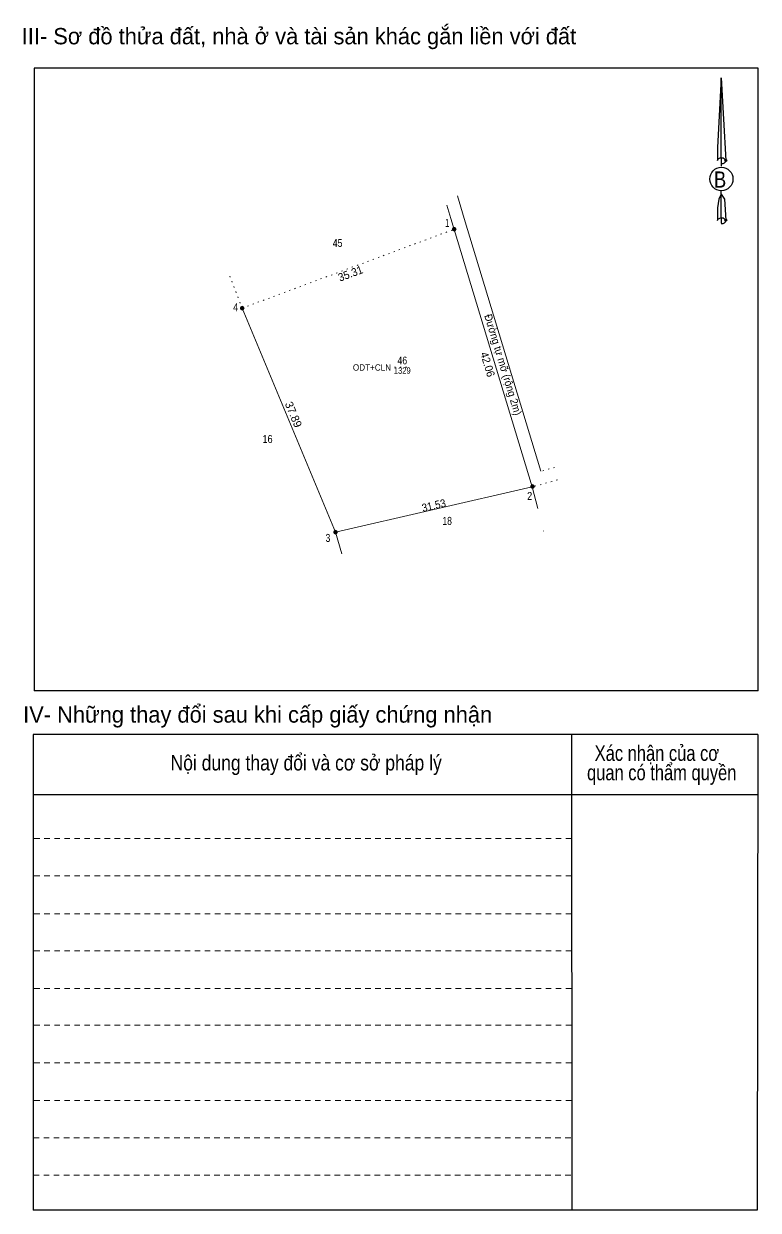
# Model space of a CAD drawing. Header units: metres. Extents: x 534861 to 535906, y 1836371 to 1837212.
# Drawn here: x 535328.5 to 535443.2, y 1837009.8 to 1837195.1 of the extents above; entities that cross this region are included whole.
import ezdxf
from ezdxf.enums import TextEntityAlignment as Align

# ---------------------------------------------------------------- set-up
doc = ezdxf.new("R2010")
doc.units = ezdxf.units.M
doc.header["$LTSCALE"] = 0.58
doc.header["$PDMODE"] = 32
doc.header["$PDSIZE"] = 0.29
doc.linetypes.add('DOTTED', pattern=[1.5, 0.3, -1.2])
doc.linetypes.add('SHORT_DASHED', pattern=[2.7, 1.5, -1.2])
for name, color, linetype, lineweight in [('10', 7, 'DOTTED', 13), ('18', 7, 'Continuous', 25), ('28', 7, 'SHORT_DASHED', 13), ('40', 7, 'Continuous', 13), ('63', 7, 'Continuous', 13)]:
    doc.layers.add(name, color=color, linetype=linetype, lineweight=lineweight)
doc.layers.add('32', color=7, linetype='Continuous')

msp = doc.modelspace()

# ---------------------------------------------------------------- hatches: boundary and pattern name
at = {"layer": '63'}
for points in [[(535395.9715, 1837163.02, 1), (535395.3885, 1837163.02, 1)], [(535362.8815, 1837150.7, 1), (535362.2985, 1837150.7, 1)], [(535408.2031, 1837122.84, 1), (535407.62, 1837122.84, 1)], [(535377.4531, 1837115.71, 1), (535376.87, 1837115.71, 1)]]:
    msp.add_hatch(color=256, dxfattribs=at).paths.add_polyline_path(points)

# ---------------------------------------------------------------- linework, layer by layer
at = {"layer": '10'}
for p, q in [((535362.59, 1837150.7), (535395.68, 1837163.02)), ((535360.64, 1837155.71), (535362.59, 1837150.7)), ((535386.36, 1837141.47), (535388.77, 1837141.47)), ((535411.35, 1837125.82), (535409.21, 1837125.22)), ((535411.8, 1837123.86), (535407.87, 1837122.77))]:
    msp.add_line(p, q, dxfattribs=at)
at = {"layer": '10', "linetype": 'Continuous'}
msp.add_line((535378.13, 1837112.31), (535377.14, 1837115.72), dxfattribs=at)
msp.add_lwpolyline([(535362.59, 1837150.7), (535377.14, 1837115.72), (535407.87, 1837122.77)], dxfattribs=at)
at = {"layer": '18'}
for p, q in [((535437.38, 1837186.66), (535438.1, 1837173.76)), ((535437.38, 1837186.66), (535438.1, 1837173.76)), ((535437.38, 1837186.66), (535438.1, 1837173.76)), ((535436.81, 1837175.77), (535436.78, 1837173.76)), ((535437.38, 1837174.15), (535437.38, 1837173.64)), ((535437.38, 1837173.64), (535437.38, 1837173.31)), ((535437.38, 1837173.31), (535437.38, 1837172.86)), ((535437.38, 1837173.31), (535437.38, 1837172.86)), ((535437.38, 1837173.31), (535437.38, 1837172.86)), ((535437.38, 1837168.48), (535437.38, 1837169.11)), ((535437.38, 1837168.48), (535437.38, 1837169.11)), ((535437.38, 1837168.48), (535437.38, 1837169.11)), ((535437.38, 1837168.48), (535437.92, 1837167.73)), ((535437.38, 1837168.48), (535437.92, 1837167.73)), ((535437.38, 1837168.48), (535437.92, 1837167.73)), ((535437.92, 1837167.73), (535438.1, 1837164.43)), ((535437.92, 1837167.73), (535438.1, 1837164.43)), ((535437.92, 1837167.73), (535438.1, 1837164.43)), ((535437.38, 1837164.85), (535437.38, 1837164.34)), ((535437.38, 1837164.34), (535437.38, 1837163.98))]:
    msp.add_line(p, q, dxfattribs=at)
for points in [[(535437.38, 1837174.15), (535437.38, 1837186.66), (535436.81, 1837175.77)], [(535437.38, 1837164.85), (535437.38, 1837168.48), (535436.99, 1837167.73), (535436.81, 1837166.38), (535436.78, 1837164.43)]]:
    msp.add_lwpolyline(points, dxfattribs=at)
for centre, start_param, end_param in [((535437.4192, 1837173.6985), 1.57079633, 3.07445202), ((535437.4192, 1837173.6985), 0.06714063, 1.57079633), ((535437.4192, 1837173.6985), 4.71238898, 6.28318531), ((535437.4192, 1837164.3285), 2.49106941, 3.07427841), ((535437.4192, 1837164.3285), 1.57079633, 2.49106941), ((535437.4192, 1837164.3285), 0.06714063, 1.57079633), ((535437.4192, 1837164.3285), 4.71238898, 6.28318531)]:
    msp.add_ellipse(centre, major_axis=(0.6619, 0), ratio=0.655448, start_param=start_param, end_param=end_param, dxfattribs=at)
msp.add_ellipse((535437.4185, 1837170.8695), major_axis=(0, 1.8359), ratio=0.983453, dxfattribs=at)
for p in [(535438.1, 1837173.76), (535438.1, 1837164.43)]:
    msp.add_point(p, dxfattribs=at)
at = {"layer": '28', "linetype": 'Continuous', "lineweight": 25}
for p, q in [((535443.17, 1837090.9), (535330.07, 1837090.9)), ((535413.98, 1837084.09), (535414.07, 1837009.78)), ((535443.11, 1837084.09), (535443.02, 1837009.78)), ((535443.02, 1837074.7), (535329.92, 1837074.7)), ((535443.02, 1837009.78), (535329.92, 1837009.78))]:
    msp.add_line(p, q, dxfattribs=at)
at = {"layer": '28'}
for p, q in [((535413.98, 1837067.83), (535329.92, 1837067.83)), ((535413.98, 1837062.01), (535329.92, 1837062.01)), ((535413.98, 1837056.1), (535329.92, 1837056.1)), ((535413.98, 1837050.28), (535329.92, 1837050.28)), ((535413.98, 1837044.43), (535329.92, 1837044.43)), ((535413.98, 1837038.67), (535329.92, 1837038.67)), ((535413.98, 1837032.79), (535329.92, 1837032.79)), ((535413.98, 1837026.94), (535329.92, 1837026.94)), ((535413.89, 1837021.12), (535329.92, 1837021.12)), ((535413.89, 1837015.27), (535329.92, 1837015.27))]:
    msp.add_line(p, q, dxfattribs=at)
at = {"layer": '28', "linetype": 'Continuous', "lineweight": 25}
for points in [[(535443.17, 1837090.9), (535443.17, 1837188.16), (535330.07, 1837188.16), (535330.07, 1837090.9)], [(535443.11, 1837084.09), (535329.92, 1837084.09), (535329.92, 1837009.78)]]:
    msp.add_lwpolyline(points, dxfattribs=at)
at = {"layer": '40'}
for p, q in [((535396.18, 1837168.25), (535397.25, 1837164.7)), ((535394.55, 1837166.76), (535395.17, 1837164.7)), ((535395.17, 1837164.7), (535407.87, 1837122.77)), ((535397.25, 1837164.7), (535409.21, 1837125.22)), ((535407.87, 1837122.77), (535408.74, 1837119.39)), ((535409.64, 1837115.91), (535409.65, 1837115.86))]:
    msp.add_line(p, q, dxfattribs=at)
at = {"layer": '63'}
for centre in [(535395.68, 1837163.02), (535362.59, 1837150.7), (535407.9115, 1837122.84), (535377.1615, 1837115.71)]:
    msp.add_circle(centre, 0.2915, dxfattribs=at)

# ---------------------------------------------------------------- texts
at = {"layer": '10'}
for s, width, p in [('ODT+CLN', 0.95, (535382.85, 1837140.93)), ('1329', 0.85, (535387.58, 1837140.45))]:
    msp.add_text(s, height=1, dxfattribs=dict(at, width=width)).set_placement(p, align=Align.CENTER)
at = {"layer": '18', "width": 0.85}
msp.add_text('B', height=2.52, dxfattribs=at).set_placement((535437.21, 1837169.53), align=Align.CENTER)
at = {"layer": '28'}
for s, p in [('III- Sơ đồ thửa đất, nhà ở và tài sản khác gắn liền với đất', (535371.445, 1837191.91)), ('IV- Những thay đổi sau khi cấp giấy chứng nhận', (535364.995, 1837085.95))]:
    msp.add_text(s, height=2.552, dxfattribs=at).set_placement(p, align=Align.CENTER)
for s, width, p in [('Xác nhận của cơ', 0.8, (535427.34, 1837079.98)), ('Nội dung thay đổi và cơ sở pháp lý', 0.85, (535372.57, 1837078.48)), (' quan có thẩm quyền', 0.8, (535427.735, 1837076.95))]:
    msp.add_text(s, height=2.406, dxfattribs=dict(at, width=width)).set_placement(p, align=Align.CENTER)
at = {"layer": '32'}
for s, height, width, p in [('45', 1.25, 0.8, (535377.48, 1837160.25)), ('46', 1.2, 0.85, (535387.585, 1837141.93)), ('16', 1.25, 0.85, (535366.54, 1837129.63)), ('18', 1.25, 0.8, (535394.59, 1837116.84))]:
    msp.add_text(s, height=height, dxfattribs=dict(at, width=width)).set_placement(p, align=Align.CENTER)
at = {"layer": '32', "width": 0.95}
msp.add_text('Đường tự mỡ (rộng 2m)', height=1.2, rotation=286.843, dxfattribs=at).set_placement((535402.7448, 1837141.6938), align=Align.CENTER)
at = {"layer": '63'}
for s, width, p in [(' 1', 0.75, (535394.96, 1837163.4)), (' 4', 0.85, (535361.95, 1837150.21)), (' 2', 0.85, (535407.87, 1837120.74)), (' 3', 0.8, (535376.34, 1837114.18))]:
    msp.add_text(s, height=1.25, dxfattribs=dict(at, width=width)).set_placement(p, align=Align.RIGHT)
for s, rotation, width, p in [('35.31', 20.421, 0.95, (535379.702, 1837155.5195)), ('42.06', 286.849, 0.95, (535400.3096, 1837141.7362)), ('31.53', 12.921, 0.9, (535392.6402, 1837119.2691))]:
    msp.add_text(s, height=1.25, rotation=rotation, dxfattribs=dict(at, width=width)).set_placement(p, align=Align.CENTER)
msp.add_text('37.89', height=1.25, rotation=292.585, dxfattribs=at).set_placement((535370.0145, 1837133.84), align=Align.CENTER)

doc.saveas('drawing.dxf')
